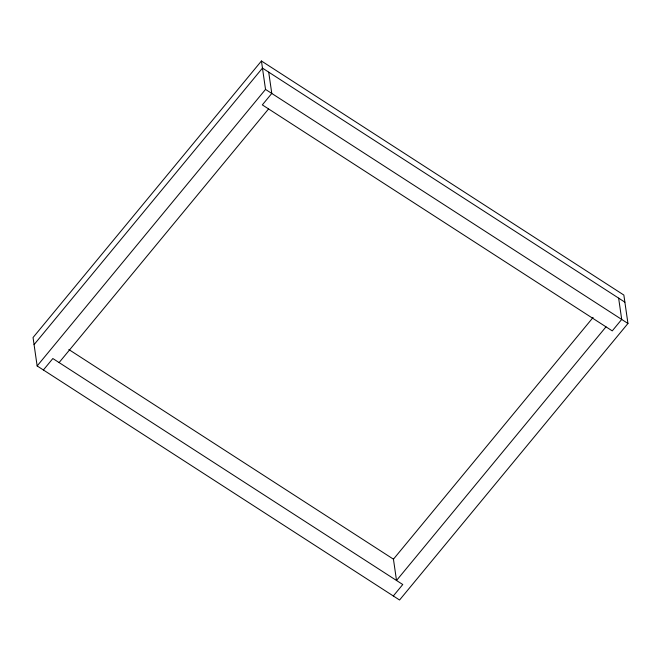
<?xml version="1.0" encoding="UTF-8"?>
<svg xmlns="http://www.w3.org/2000/svg" width="661" height="661" viewBox="0 0 661 661"><rect width="100%" height="100%" fill="white"/><g stroke="black" fill="none" stroke-linecap="round" stroke-linejoin="round"><path stroke-width="0.99" d="M261.434 60.994L33.05 337.531L37.148 365.946L399.566 600.006L627.95 323.469L623.852 295.054L261.434 60.994L265.532 89.409L37.148 365.946M34.075 344.629L262.458 68.1L624.876 302.16M43.395 369.978L52.847 358.535L402.764 584.522L393.32 595.966M59.093 362.575L268.573 108.925M593.082 317.462L393.444 559.181L396.517 580.49L606.005 326.84M265.532 89.409L627.95 323.469M68.827 349.529L393.634 559.297M618.63 298.128L621.704 319.437L612.251 330.88L262.326 104.892L271.778 93.449L268.705 72.14"/></g></svg>
